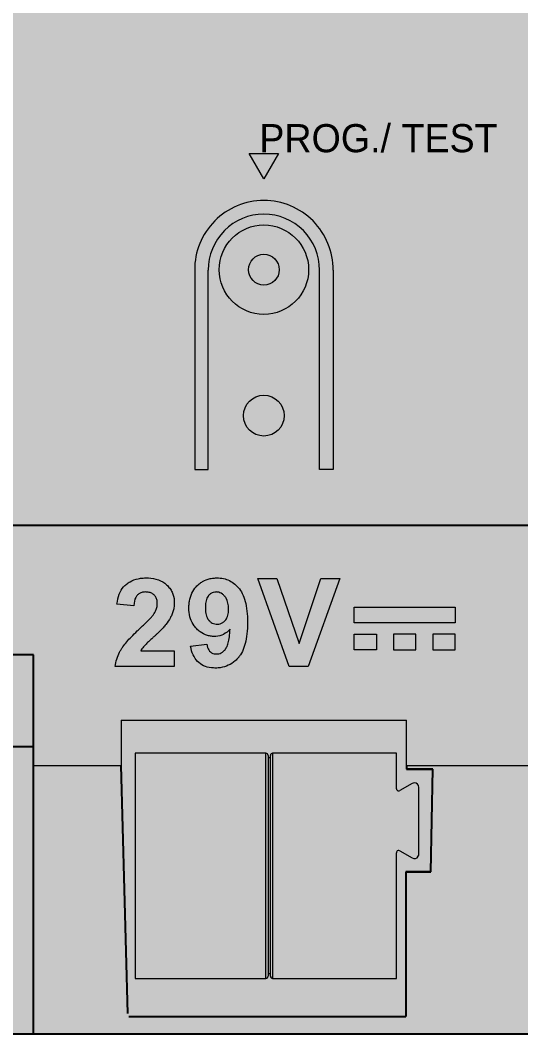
# Model space of a CAD drawing. Header units: millimetres. Extents: x 27500 to 33280, y -10980 to 420.
# Drawn here: x 28014.18 to 28036.41, y 145 to 190 of the extents above; entities that cross this region are included whole.
import ezdxf
from ezdxf.enums import TextEntityAlignment as Align

# ---------------------------------------------------------------- set-up
doc = ezdxf.new("R2010")
doc.units = ezdxf.units.MM
for name, color, linetype, true_color in [('SX_ZEN_BODY', 7, 'Continuous', 0xefefeb), ('SX_ZEN_KNX_BLACK', 7, 'Continuous', 0x2b2e31), ('SX_ZEN_TERMINALS', 7, 'Continuous', 0xc5c7cd)]:
    doc.layers.add(name, color=color, linetype=linetype, true_color=true_color)
doc.styles.get("Standard").update_dxf_attribs({"font": 'arial.ttf'})
doc.styles.add('SX_ZIOMB16V3_Arial_Rounded', font='txt')

# ---------------------------------------------------------------- blocks, each defined once
blk = doc.blocks.new('SX_DYN_ZENNIO_G005')
at = {"true_color": 0x2f3236}
blk.add_hatch(color=250, dxfattribs=at).paths.add_polyline_path([(70.652, -5.915), (70, -7.044), (69.348, -5.915)])
at = {"true_color": 0x1c1d1f}
h = blk.add_hatch(color=250, dxfattribs=at)
h.dxf.hatch_style = 1
h.paths.add_polyline_path([(70.088, -32.542), (64.288, -32.542), (64.288, -42.542), (70.088, -42.542)])
at = {"true_color": 0xc92a2d}
h = blk.add_hatch(color=242, dxfattribs=at)
h.dxf.hatch_style = 1
edge = h.paths.add_edge_path()
edge.add_line((70.388, -42.542), (75.888, -42.542))
edge.add_line((75.888, -42.542), (75.888, -36.947))
edge.add_spline(control_points=[(75.888, -36.965), (75.888, -36.947), (75.893, -36.93), (75.902, -36.915)], knot_values=[1, 1, 1, 1, 2, 2, 2, 2], degree=3, periodic=0)
edge.add_spline(control_points=[(75.902, -36.915), (75.929, -36.867), (75.99, -36.851), (76.038, -36.878)], knot_values=[0, 0, 0, 0, 1, 1, 1, 1], degree=3, periodic=0)
edge.add_line((76.038, -36.878), (76.588, -37.196))
edge.add_spline(control_points=[(76.588, -37.196), (76.684, -37.251), (76.806, -37.219), (76.861, -37.123)], knot_values=[0, 0, 0, 0, 1, 1, 1, 1], degree=3, periodic=0)
edge.add_spline(control_points=[(76.861, -37.123), (76.879, -37.093), (76.888, -37.058), (76.888, -37.023)], knot_values=[1, 1, 1, 1, 2, 2, 2, 2], degree=3, periodic=0)
edge.add_line((76.888, -37.023), (76.888, -34.061))
edge.add_spline(control_points=[(76.888, -34.061), (76.888, -33.951), (76.799, -33.861), (76.688, -33.861)], knot_values=[0, 0, 0, 0, 1, 1, 1, 1], degree=3, periodic=0)
edge.add_spline(control_points=[(76.688, -33.861), (76.653, -33.861), (76.618, -33.87), (76.588, -33.888)], knot_values=[1, 1, 1, 1, 2, 2, 2, 2], degree=3, periodic=0)
edge.add_line((76.588, -33.888), (76.023, -34.214))
edge.add_spline(control_points=[(76.038, -34.206), (76.023, -34.214), (76.006, -34.219), (75.988, -34.219)], knot_values=[1, 1, 1, 1, 2, 2, 2, 2], degree=3, periodic=0)
edge.add_spline(control_points=[(75.988, -34.219), (75.933, -34.219), (75.888, -34.174), (75.888, -34.119)], knot_values=[0, 0, 0, 0, 1, 1, 1, 1], degree=3, periodic=0)
edge.add_line((75.888, -34.119), (75.888, -32.542))
edge.add_line((75.888, -32.542), (70.388, -32.542))
edge.add_line((70.388, -32.542), (70.388, -42.542))
at = {"layer": 'SX_ZEN_BODY', "true_color": 0xefefeb}
blk.add_hatch(color=7, dxfattribs=at).paths.add_polyline_path([(0, -22.43), (0, 22.57), (0, 45), (8.425, 45), (59.77, 45), (82.475, 45), (133.82, 45), (140, 45), (140, 22.57), (140, -22.43), (140, -45), (133.82, -45), (82.475, -45), (59.77, -45), (8.425, -45), (0, -45)])
at = {"layer": 'SX_ZEN_KNX_BLACK', "true_color": 0x1c1d1f}
h = blk.add_hatch(color=250, dxfattribs=at)
h.paths.add_polyline_path([(71.945, -11.475), (71.83, -11.845), (71.645, -12.185), (71.405, -12.48), (71.11, -12.72), (70.775, -12.905), (70.4, -13.02), (70, -13.06), (69.6, -13.02), (69.225, -12.905), (68.89, -12.72), (68.595, -12.48), (68.355, -12.185), (68.17, -11.845), (68.055, -11.475), (68.015, -11.075), (68.055, -10.675), (68.17, -10.3), (68.355, -9.965), (68.595, -9.67), (68.89, -9.425), (69.225, -9.245), (69.6, -9.13), (70, -9.09), (70.4, -9.13), (70.775, -9.245), (71.11, -9.425), (71.405, -9.67), (71.645, -9.965), (71.83, -10.3), (71.945, -10.675), (71.985, -11.075)])
h.paths.add_polyline_path([(70.63, -10.81), (70.485, -10.59), (70.265, -10.445), (70, -10.39), (69.735, -10.445), (69.52, -10.59), (69.37, -10.81), (69.315, -11.075), (69.37, -11.34), (69.52, -11.56), (69.735, -11.705), (70, -11.76), (70.265, -11.705), (70.485, -11.56), (70.63, -11.34), (70.685, -11.075)], flags=0)
for points in [[(70.63, -11.34), (70.485, -11.56), (70.265, -11.705), (70, -11.76), (69.735, -11.705), (69.52, -11.56), (69.37, -11.34), (69.315, -11.075), (69.37, -10.81), (69.52, -10.59), (69.735, -10.445), (70, -10.39), (70.265, -10.445), (70.485, -10.59), (70.63, -10.81), (70.685, -11.075)], [(70.83, -17.91), (70.64, -18.195), (70.35, -18.39), (69.995, -18.46), (69.645, -18.39), (69.355, -18.195), (69.165, -17.91), (69.09, -17.555), (69.165, -17.205), (69.355, -16.915), (69.645, -16.72), (69.995, -16.65), (70.35, -16.72), (70.64, -16.915), (70.83, -17.205), (70.905, -17.555)]]:
    blk.add_hatch(color=250, dxfattribs=at).paths.add_polyline_path(points)
at = {"layer": 'SX_ZEN_TERMINALS', "true_color": 0xc5c7cd}
h = blk.add_hatch(color=9, dxfattribs=at)
h.paths.add_polyline_path([(140, -22.43), (140, -45), (133.82, -45), (133.82, -32.295), (133.82, -28.22), (82.475, -28.22), (82.475, -32.295), (82.475, -33.095), (76.34, -33.095), (76.34, -31.08), (63.66, -31.08), (63.66, -33.095), (59.77, -33.095), (59.77, -32.245), (59.77, -28.17), (8.425, -28.17), (8.425, -32.245), (8.425, -45), (0, -45), (0, -22.43)])
h.paths.add_polyline_path([(76.755, -27.96), (76.755, -27.255), (75.76, -27.255), (75.76, -27.96)], flags=0)
h.paths.add_polyline_path([(75.005, -27.255), (74.005, -27.255), (74.005, -27.96), (75.005, -27.96)], flags=0)
h.paths.add_polyline_path([(74.005, -26.76), (78.505, -26.76), (78.505, -26.065), (74.005, -26.065)], flags=0)
h.paths.add_polyline_path([(64.54, -27.975), (64.555, -27.955), (64.57, -27.93), (64.585, -27.91), (64.605, -27.885), (64.62, -27.865), (64.635, -27.845), (64.655, -27.825), (64.66, -27.815), (64.67, -27.805), (64.675, -27.795), (64.68, -27.79), (64.685, -27.785), (64.695, -27.775), (64.7, -27.77), (64.705, -27.76), (64.72, -27.745), (64.74, -27.73), (64.755, -27.715), (64.77, -27.695), (64.785, -27.68), (64.805, -27.665), (64.82, -27.65), (64.835, -27.635), (64.855, -27.615), (64.87, -27.6), (64.89, -27.585), (64.905, -27.565), (64.94, -27.53), (64.98, -27.495), (65.02, -27.46), (65.06, -27.42), (65.075, -27.405), (65.085, -27.395), (65.1, -27.385), (65.11, -27.375), (65.125, -27.365), (65.14, -27.35), (65.155, -27.335), (65.165, -27.325), (65.19, -27.305), (65.215, -27.28), (65.235, -27.26), (65.255, -27.24), (65.295, -27.205), (65.335, -27.165), (65.37, -27.135), (65.405, -27.1), (65.435, -27.065), (65.47, -27.035), (65.5, -27), (65.53, -26.97), (65.545, -26.95), (65.565, -26.935), (65.58, -26.915), (65.59, -26.9), (65.605, -26.885), (65.62, -26.865), (65.635, -26.845), (65.65, -26.83), (65.7, -26.755), (65.755, -26.68), (65.8, -26.6), (65.85, -26.52), (65.87, -26.48), (65.89, -26.44), (65.91, -26.395), (65.925, -26.355), (65.94, -26.315), (65.955, -26.27), (65.97, -26.225), (65.985, -26.18), (65.995, -26.13), (66, -26.085), (66.01, -26.035), (66.015, -25.985), (66.015, -25.96), (66.02, -25.935), (66.02, -25.91), (66.02, -25.885), (66.02, -25.855), (66.02, -25.83), (66.02, -25.805), (66.02, -25.78), (66.01, -25.675), (65.99, -25.575), (65.96, -25.48), (65.925, -25.39), (65.9, -25.345), (65.875, -25.305), (65.85, -25.26), (65.815, -25.22), (65.785, -25.18), (65.75, -25.14), (65.715, -25.1), (65.675, -25.065), (65.595, -25), (65.505, -24.94), (65.41, -24.89), (65.315, -24.845), (65.21, -24.815), (65.1, -24.79), (64.985, -24.77), (64.87, -24.76), (64.84, -24.76), (64.81, -24.76), (64.78, -24.76), (64.75, -24.76), (64.72, -24.76), (64.69, -24.765), (64.665, -24.765), (64.635, -24.77), (64.58, -24.775), (64.525, -24.78), (64.47, -24.785), (64.42, -24.795), (64.32, -24.82), (64.23, -24.85), (64.14, -24.89), (64.055, -24.93), (64.01, -24.955), (63.975, -24.98), (63.935, -25.005), (63.9, -25.035), (63.86, -25.06), (63.825, -25.09), (63.795, -25.125), (63.765, -25.155), (63.705, -25.23), (63.655, -25.31), (63.61, -25.395), (63.575, -25.485), (63.54, -25.585), (63.51, -25.69), (63.49, -25.8), (63.475, -25.92), (64.225, -25.995), (64.23, -25.89), (64.25, -25.79), (64.275, -25.705), (64.31, -25.635), (64.325, -25.6), (64.345, -25.57), (64.37, -25.54), (64.39, -25.515), (64.42, -25.495), (64.445, -25.475), (64.475, -25.455), (64.505, -25.44), (64.54, -25.425), (64.575, -25.41), (64.61, -25.4), (64.645, -25.395), (64.665, -25.39), (64.685, -25.39), (64.705, -25.385), (64.725, -25.385), (64.75, -25.385), (64.775, -25.385), (64.795, -25.385), (64.82, -25.39), (64.86, -25.395), (64.905, -25.4), (64.945, -25.415), (64.98, -25.43), (65.02, -25.445), (65.055, -25.46), (65.085, -25.485), (65.11, -25.505), (65.125, -25.515), (65.14, -25.53), (65.15, -25.54), (65.16, -25.555), (65.17, -25.57), (65.18, -25.585), (65.195, -25.6), (65.205, -25.615), (65.22, -25.65), (65.235, -25.685), (65.245, -25.725), (65.255, -25.765), (65.26, -25.79), (65.26, -25.81), (65.265, -25.83), (65.265, -25.85), (65.265, -25.875), (65.265, -25.9), (65.265, -25.92), (65.265, -25.945), (65.265, -25.99), (65.255, -26.035), (65.245, -26.075), (65.235, -26.12), (65.22, -26.16), (65.205, -26.2), (65.19, -26.235), (65.17, -26.27), (65.16, -26.285), (65.15, -26.305), (65.145, -26.32), (65.135, -26.335), (65.125, -26.35), (65.115, -26.36), (65.11, -26.375), (65.1, -26.39), (65.075, -26.415), (65.055, -26.445), (65.03, -26.47), (65, -26.5), (64.975, -26.53), (64.95, -26.56), (64.925, -26.585), (64.895, -26.615), (64.87, -26.64), (64.845, -26.665), (64.815, -26.695), (64.79, -26.72), (64.765, -26.745), (64.735, -26.775), (64.705, -26.8), (64.68, -26.83), (64.645, -26.86), (64.615, -26.89), (64.58, -26.925), (64.54, -26.96), (64.53, -26.97), (64.52, -26.975), (64.51, -26.99), (64.5, -27), (64.49, -27.005), (64.48, -27.015), (64.47, -27.025), (64.46, -27.035), (64.44, -27.055), (64.415, -27.075), (64.395, -27.095), (64.38, -27.11), (64.305, -27.185), (64.24, -27.25), (64.175, -27.315), (64.115, -27.37), (64.06, -27.43), (64.01, -27.49), (63.955, -27.545), (63.91, -27.6), (63.86, -27.655), (63.82, -27.71), (63.775, -27.765), (63.73, -27.82), (63.715, -27.85), (63.695, -27.875), (63.675, -27.905), (63.66, -27.935), (63.65, -27.95), (63.64, -27.965), (63.63, -27.98), (63.625, -27.995), (63.615, -28.01), (63.605, -28.025), (63.595, -28.04), (63.59, -28.055), (63.555, -28.13), (63.52, -28.205), (63.49, -28.28), (63.465, -28.365), (63.44, -28.445), (63.42, -28.53), (63.405, -28.61), (63.395, -28.69), (66.02, -28.69), (66.02, -27.995), (64.53, -27.995)], flags=0)
h.paths.add_polyline_path([(68.485, -27.215), (68.465, -27.375), (68.445, -27.52), (68.415, -27.645), (68.4, -27.7), (68.38, -27.75), (68.365, -27.8), (68.345, -27.84), (68.335, -27.86), (68.32, -27.88), (68.31, -27.9), (68.3, -27.915), (68.3, -27.92), (68.295, -27.92), (68.295, -27.925), (68.29, -27.93), (68.29, -27.935), (68.285, -27.935), (68.28, -27.945), (68.275, -27.95), (68.265, -27.955), (68.26, -27.965), (68.25, -27.98), (68.24, -27.99), (68.225, -28.005), (68.215, -28.015), (68.165, -28.055), (68.11, -28.09), (68.055, -28.11), (67.995, -28.125), (67.98, -28.13), (67.96, -28.135), (67.945, -28.135), (67.93, -28.14), (67.925, -28.14), (67.915, -28.14), (67.91, -28.14), (67.9, -28.14), (67.89, -28.14), (67.88, -28.14), (67.87, -28.14), (67.865, -28.14), (67.83, -28.135), (67.795, -28.13), (67.765, -28.12), (67.735, -28.115), (67.705, -28.1), (67.675, -28.085), (67.65, -28.065), (67.625, -28.05), (67.605, -28.03), (67.585, -28.01), (67.57, -27.985), (67.555, -27.96), (67.525, -27.91), (67.5, -27.845), (67.485, -27.78), (67.47, -27.705), (66.745, -27.785), (66.79, -27.99), (66.86, -28.175), (66.945, -28.33), (67.05, -28.465), (67.18, -28.575), (67.325, -28.66), (67.49, -28.72), (67.67, -28.75), (67.72, -28.755), (67.765, -28.76), (67.815, -28.76), (67.865, -28.76), (67.915, -28.76), (67.965, -28.76), (68.015, -28.755), (68.065, -28.75), (68.16, -28.73), (68.25, -28.705), (68.335, -28.68), (68.42, -28.64), (68.505, -28.6), (68.58, -28.555), (68.655, -28.5), (68.73, -28.44), (68.765, -28.41), (68.8, -28.375), (68.835, -28.34), (68.865, -28.305), (68.87, -28.3), (68.87, -28.295), (68.875, -28.29), (68.88, -28.285), (68.88, -28.28), (68.885, -28.275), (68.89, -28.275), (68.895, -28.27), (68.9, -28.26), (68.905, -28.25), (68.91, -28.245), (68.915, -28.235), (68.925, -28.22), (68.94, -28.205), (68.95, -28.185), (68.96, -28.17), (69.045, -28.025), (69.115, -27.855), (69.17, -27.67), (69.215, -27.465), (69.235, -27.355), (69.25, -27.24), (69.26, -27.125), (69.27, -27), (69.27, -26.935), (69.27, -26.87), (69.275, -26.8), (69.275, -26.735), (69.275, -26.67), (69.27, -26.6), (69.27, -26.535), (69.27, -26.475), (69.25, -26.23), (69.215, -26.01), (69.17, -25.805), (69.11, -25.62), (69.08, -25.54), (69.04, -25.46), (69, -25.385), (68.955, -25.315), (68.91, -25.25), (68.865, -25.19), (68.81, -25.135), (68.76, -25.085), (68.65, -24.99), (68.53, -24.915), (68.405, -24.855), (68.275, -24.805), (68.205, -24.79), (68.135, -24.775), (68.06, -24.765), (67.985, -24.76), (67.975, -24.76), (67.965, -24.76), (67.955, -24.76), (67.95, -24.76), (67.94, -24.76), (67.93, -24.76), (67.92, -24.76), (67.905, -24.76), (67.88, -24.76), (67.855, -24.765), (67.83, -24.765), (67.805, -24.765), (67.76, -24.77), (67.71, -24.775), (67.665, -24.785), (67.615, -24.795), (67.53, -24.815), (67.44, -24.845), (67.36, -24.88), (67.28, -24.925), (67.24, -24.945), (67.205, -24.97), (67.165, -25), (67.13, -25.025), (67.095, -25.055), (67.06, -25.085), (67.03, -25.115), (66.995, -25.15), (66.885, -25.29), (66.8, -25.445), (66.735, -25.61), (66.69, -25.79), (66.685, -25.84), (66.68, -25.89), (66.675, -25.94), (66.67, -25.99), (66.67, -26.04), (66.67, -26.09), (66.67, -26.145), (66.67, -26.195), (66.68, -26.295), (66.695, -26.39), (66.715, -26.485), (66.74, -26.57), (66.775, -26.655), (66.81, -26.735), (66.855, -26.81), (66.905, -26.885), (66.915, -26.905), (66.93, -26.92), (66.945, -26.94), (66.96, -26.955), (66.97, -26.965), (66.975, -26.975), (66.98, -26.985), (66.99, -26.99), (66.995, -26.995), (66.995, -27), (67, -27.005), (67.005, -27.01), (67.01, -27.01), (67.015, -27.015), (67.015, -27.02), (67.02, -27.025), (67.055, -27.06), (67.095, -27.095), (67.13, -27.125), (67.17, -27.155), (67.245, -27.205), (67.325, -27.25), (67.405, -27.285), (67.49, -27.315), (67.535, -27.33), (67.58, -27.335), (67.625, -27.345), (67.67, -27.35), (67.695, -27.355), (67.715, -27.355), (67.74, -27.355), (67.76, -27.36), (67.785, -27.36), (67.81, -27.36), (67.835, -27.36), (67.86, -27.36), (68.045, -27.33), (68.21, -27.265), (68.36, -27.165), (68.5, -27.035)], flags=0)
h.paths.add_polyline_path([(73.37, -24.785), (72.535, -24.785), (71.57, -27.68), (70.58, -24.785), (69.725, -24.785), (71.125, -28.69), (71.97, -28.69)], flags=0)
h.paths.add_polyline_path([(78.505, -27.96), (78.505, -27.255), (77.505, -27.255), (77.505, -27.96)], flags=0)
for points in [[(63.49, -25.8), (63.51, -25.69), (63.54, -25.585), (63.575, -25.485), (63.61, -25.395), (63.655, -25.31), (63.705, -25.23), (63.765, -25.155), (63.795, -25.125), (63.825, -25.09), (63.86, -25.06), (63.9, -25.035), (63.935, -25.005), (63.975, -24.98), (64.01, -24.955), (64.055, -24.93), (64.14, -24.89), (64.23, -24.85), (64.32, -24.82), (64.42, -24.795), (64.47, -24.785), (64.525, -24.78), (64.58, -24.775), (64.635, -24.77), (64.665, -24.765), (64.69, -24.765), (64.72, -24.76), (64.75, -24.76), (64.78, -24.76), (64.81, -24.76), (64.84, -24.76), (64.87, -24.76), (64.985, -24.77), (65.1, -24.79), (65.21, -24.815), (65.315, -24.845), (65.41, -24.89), (65.505, -24.94), (65.595, -25), (65.675, -25.065), (65.715, -25.1), (65.75, -25.14), (65.785, -25.18), (65.815, -25.22), (65.85, -25.26), (65.875, -25.305), (65.9, -25.345), (65.925, -25.39), (65.96, -25.48), (65.99, -25.575), (66.01, -25.675), (66.02, -25.78), (66.02, -25.805), (66.02, -25.83), (66.02, -25.855), (66.02, -25.885), (66.02, -25.91), (66.02, -25.935), (66.015, -25.96), (66.015, -25.985), (66.01, -26.035), (66, -26.085), (65.995, -26.13), (65.985, -26.18), (65.97, -26.225), (65.955, -26.27), (65.94, -26.315), (65.925, -26.355), (65.91, -26.395), (65.89, -26.44), (65.87, -26.48), (65.85, -26.52), (65.8, -26.6), (65.755, -26.68), (65.7, -26.755), (65.65, -26.83), (65.635, -26.845), (65.62, -26.865), (65.605, -26.885), (65.59, -26.9), (65.58, -26.915), (65.565, -26.935), (65.545, -26.95), (65.53, -26.97), (65.5, -27), (65.47, -27.035), (65.435, -27.065), (65.405, -27.1), (65.37, -27.135), (65.335, -27.165), (65.295, -27.205), (65.255, -27.24), (65.235, -27.26), (65.215, -27.28), (65.19, -27.305), (65.165, -27.325), (65.155, -27.335), (65.14, -27.35), (65.125, -27.365), (65.11, -27.375), (65.1, -27.385), (65.085, -27.395), (65.075, -27.405), (65.06, -27.42), (65.02, -27.46), (64.98, -27.495), (64.94, -27.53), (64.905, -27.565), (64.89, -27.585), (64.87, -27.6), (64.855, -27.615), (64.835, -27.635), (64.82, -27.65), (64.805, -27.665), (64.785, -27.68), (64.77, -27.695), (64.755, -27.715), (64.74, -27.73), (64.72, -27.745), (64.705, -27.76), (64.7, -27.77), (64.695, -27.775), (64.685, -27.785), (64.68, -27.79), (64.675, -27.795), (64.67, -27.805), (64.66, -27.815), (64.655, -27.825), (64.635, -27.845), (64.62, -27.865), (64.605, -27.885), (64.585, -27.91), (64.57, -27.93), (64.555, -27.955), (64.54, -27.975), (64.53, -27.995), (66.02, -27.995), (66.02, -28.69), (63.395, -28.69), (63.405, -28.61), (63.42, -28.53), (63.44, -28.445), (63.465, -28.365), (63.49, -28.28), (63.52, -28.205), (63.555, -28.13), (63.59, -28.055), (63.595, -28.04), (63.605, -28.025), (63.615, -28.01), (63.625, -27.995), (63.63, -27.98), (63.64, -27.965), (63.65, -27.95), (63.66, -27.935), (63.675, -27.905), (63.695, -27.875), (63.715, -27.85), (63.73, -27.82), (63.775, -27.765), (63.82, -27.71), (63.86, -27.655), (63.91, -27.6), (63.955, -27.545), (64.01, -27.49), (64.06, -27.43), (64.115, -27.37), (64.175, -27.315), (64.24, -27.25), (64.305, -27.185), (64.38, -27.11), (64.395, -27.095), (64.415, -27.075), (64.44, -27.055), (64.46, -27.035), (64.47, -27.025), (64.48, -27.015), (64.49, -27.005), (64.5, -27), (64.51, -26.99), (64.52, -26.975), (64.53, -26.97), (64.54, -26.96), (64.58, -26.925), (64.615, -26.89), (64.645, -26.86), (64.68, -26.83), (64.705, -26.8), (64.735, -26.775), (64.765, -26.745), (64.79, -26.72), (64.815, -26.695), (64.845, -26.665), (64.87, -26.64), (64.895, -26.615), (64.925, -26.585), (64.95, -26.56), (64.975, -26.53), (65, -26.5), (65.03, -26.47), (65.055, -26.445), (65.075, -26.415), (65.1, -26.39), (65.11, -26.375), (65.115, -26.36), (65.125, -26.35), (65.135, -26.335), (65.145, -26.32), (65.15, -26.305), (65.16, -26.285), (65.17, -26.27), (65.19, -26.235), (65.205, -26.2), (65.22, -26.16), (65.235, -26.12), (65.245, -26.075), (65.255, -26.035), (65.265, -25.99), (65.265, -25.945), (65.265, -25.92), (65.265, -25.9), (65.265, -25.875), (65.265, -25.85), (65.265, -25.83), (65.26, -25.81), (65.26, -25.79), (65.255, -25.765), (65.245, -25.725), (65.235, -25.685), (65.22, -25.65), (65.205, -25.615), (65.195, -25.6), (65.18, -25.585), (65.17, -25.57), (65.16, -25.555), (65.15, -25.54), (65.14, -25.53), (65.125, -25.515), (65.11, -25.505), (65.085, -25.485), (65.055, -25.46), (65.02, -25.445), (64.98, -25.43), (64.945, -25.415), (64.905, -25.4), (64.86, -25.395), (64.82, -25.39), (64.795, -25.385), (64.775, -25.385), (64.75, -25.385), (64.725, -25.385), (64.705, -25.385), (64.685, -25.39), (64.665, -25.39), (64.645, -25.395), (64.61, -25.4), (64.575, -25.41), (64.54, -25.425), (64.505, -25.44), (64.475, -25.455), (64.445, -25.475), (64.42, -25.495), (64.39, -25.515), (64.37, -25.54), (64.345, -25.57), (64.325, -25.6), (64.31, -25.635), (64.275, -25.705), (64.25, -25.79), (64.23, -25.89), (64.225, -25.995), (63.475, -25.92)], [(71.97, -28.69), (71.125, -28.69), (69.725, -24.785), (70.58, -24.785), (71.57, -27.68), (72.535, -24.785), (73.37, -24.785)], [(74.005, -26.065), (78.505, -26.065), (78.505, -26.76), (74.005, -26.76)], [(8.425, -28.17), (59.77, -28.17), (59.77, -32.245), (8.425, -32.245)], [(59.77, -45), (59.77, -33.095), (63.66, -33.095), (63.66, -31.08), (76.34, -31.08), (76.34, -33.095), (82.475, -33.095), (82.475, -45)]]:
    blk.add_hatch(color=9, dxfattribs=at).paths.add_polyline_path(points)
h = blk.add_hatch(color=9, dxfattribs=at)
h.paths.add_polyline_path([(67.485, -27.78), (67.5, -27.845), (67.525, -27.91), (67.555, -27.96), (67.57, -27.985), (67.585, -28.01), (67.605, -28.03), (67.625, -28.05), (67.65, -28.065), (67.675, -28.085), (67.705, -28.1), (67.735, -28.115), (67.765, -28.12), (67.795, -28.13), (67.83, -28.135), (67.865, -28.14), (67.87, -28.14), (67.88, -28.14), (67.89, -28.14), (67.9, -28.14), (67.91, -28.14), (67.915, -28.14), (67.925, -28.14), (67.93, -28.14), (67.945, -28.135), (67.96, -28.135), (67.98, -28.13), (67.995, -28.125), (68.055, -28.11), (68.11, -28.09), (68.165, -28.055), (68.215, -28.015), (68.225, -28.005), (68.24, -27.99), (68.25, -27.98), (68.26, -27.965), (68.265, -27.955), (68.275, -27.95), (68.28, -27.945), (68.285, -27.935), (68.29, -27.935), (68.29, -27.93), (68.295, -27.925), (68.295, -27.92), (68.3, -27.92), (68.3, -27.915), (68.31, -27.9), (68.32, -27.88), (68.335, -27.86), (68.345, -27.84), (68.365, -27.8), (68.38, -27.75), (68.4, -27.7), (68.415, -27.645), (68.445, -27.52), (68.465, -27.375), (68.485, -27.215), (68.5, -27.035), (68.36, -27.165), (68.21, -27.265), (68.045, -27.33), (67.86, -27.36), (67.835, -27.36), (67.81, -27.36), (67.785, -27.36), (67.76, -27.36), (67.74, -27.355), (67.715, -27.355), (67.695, -27.355), (67.67, -27.35), (67.625, -27.345), (67.58, -27.335), (67.535, -27.33), (67.49, -27.315), (67.405, -27.285), (67.325, -27.25), (67.245, -27.205), (67.17, -27.155), (67.13, -27.125), (67.095, -27.095), (67.055, -27.06), (67.02, -27.025), (67.015, -27.02), (67.015, -27.015), (67.01, -27.01), (67.005, -27.01), (67, -27.005), (66.995, -27), (66.995, -26.995), (66.99, -26.99), (66.98, -26.985), (66.975, -26.975), (66.97, -26.965), (66.96, -26.955), (66.945, -26.94), (66.93, -26.92), (66.915, -26.905), (66.905, -26.885), (66.855, -26.81), (66.81, -26.735), (66.775, -26.655), (66.74, -26.57), (66.715, -26.485), (66.695, -26.39), (66.68, -26.295), (66.67, -26.195), (66.67, -26.145), (66.67, -26.09), (66.67, -26.04), (66.67, -25.99), (66.675, -25.94), (66.68, -25.89), (66.685, -25.84), (66.69, -25.79), (66.735, -25.61), (66.8, -25.445), (66.885, -25.29), (66.995, -25.15), (67.03, -25.115), (67.06, -25.085), (67.095, -25.055), (67.13, -25.025), (67.165, -25), (67.205, -24.97), (67.24, -24.945), (67.28, -24.925), (67.36, -24.88), (67.44, -24.845), (67.53, -24.815), (67.615, -24.795), (67.665, -24.785), (67.71, -24.775), (67.76, -24.77), (67.805, -24.765), (67.83, -24.765), (67.855, -24.765), (67.88, -24.76), (67.905, -24.76), (67.92, -24.76), (67.93, -24.76), (67.94, -24.76), (67.95, -24.76), (67.955, -24.76), (67.965, -24.76), (67.975, -24.76), (67.985, -24.76), (68.06, -24.765), (68.135, -24.775), (68.205, -24.79), (68.275, -24.805), (68.405, -24.855), (68.53, -24.915), (68.65, -24.99), (68.76, -25.085), (68.81, -25.135), (68.865, -25.19), (68.91, -25.25), (68.955, -25.315), (69, -25.385), (69.04, -25.46), (69.08, -25.54), (69.11, -25.62), (69.17, -25.805), (69.215, -26.01), (69.25, -26.23), (69.27, -26.475), (69.27, -26.535), (69.27, -26.6), (69.275, -26.67), (69.275, -26.735), (69.275, -26.8), (69.27, -26.87), (69.27, -26.935), (69.27, -27), (69.26, -27.125), (69.25, -27.24), (69.235, -27.355), (69.215, -27.465), (69.17, -27.67), (69.115, -27.855), (69.045, -28.025), (68.96, -28.17), (68.95, -28.185), (68.94, -28.205), (68.925, -28.22), (68.915, -28.235), (68.91, -28.245), (68.905, -28.25), (68.9, -28.26), (68.895, -28.27), (68.89, -28.275), (68.885, -28.275), (68.88, -28.28), (68.88, -28.285), (68.875, -28.29), (68.87, -28.295), (68.87, -28.3), (68.865, -28.305), (68.835, -28.34), (68.8, -28.375), (68.765, -28.41), (68.73, -28.44), (68.655, -28.5), (68.58, -28.555), (68.505, -28.6), (68.42, -28.64), (68.335, -28.68), (68.25, -28.705), (68.16, -28.73), (68.065, -28.75), (68.015, -28.755), (67.965, -28.76), (67.915, -28.76), (67.865, -28.76), (67.815, -28.76), (67.765, -28.76), (67.72, -28.755), (67.67, -28.75), (67.49, -28.72), (67.325, -28.66), (67.18, -28.575), (67.05, -28.465), (66.945, -28.33), (66.86, -28.175), (66.79, -27.99), (66.745, -27.785), (67.47, -27.705)])
h.paths.add_polyline_path([(68.43, -26.005), (68.405, -25.875), (68.37, -25.76), (68.32, -25.66), (68.315, -25.645), (68.305, -25.635), (68.3, -25.625), (68.29, -25.61), (68.285, -25.605), (68.28, -25.6), (68.275, -25.595), (68.275, -25.59), (68.27, -25.59), (68.265, -25.585), (68.26, -25.58), (68.26, -25.575), (68.255, -25.575), (68.255, -25.57), (68.25, -25.565), (68.23, -25.54), (68.205, -25.52), (68.18, -25.495), (68.155, -25.48), (68.105, -25.445), (68.05, -25.42), (67.995, -25.4), (67.94, -25.39), (67.92, -25.385), (67.91, -25.385), (67.895, -25.385), (67.88, -25.385), (67.86, -25.385), (67.845, -25.385), (67.83, -25.385), (67.815, -25.39), (67.785, -25.395), (67.755, -25.405), (67.725, -25.415), (67.7, -25.425), (67.67, -25.435), (67.645, -25.455), (67.62, -25.47), (67.595, -25.49), (67.585, -25.5), (67.57, -25.51), (67.56, -25.525), (67.55, -25.535), (67.545, -25.535), (67.545, -25.54), (67.54, -25.545), (67.54, -25.55), (67.535, -25.55), (67.535, -25.555), (67.53, -25.555), (67.525, -25.56), (67.525, -25.565), (67.52, -25.57), (67.52, -25.575), (67.47, -25.665), (67.435, -25.77), (67.415, -25.9), (67.405, -26.045), (67.405, -26.065), (67.4, -26.085), (67.405, -26.105), (67.405, -26.125), (67.405, -26.145), (67.405, -26.165), (67.405, -26.18), (67.41, -26.2), (67.41, -26.235), (67.415, -26.27), (67.42, -26.305), (67.425, -26.34), (67.435, -26.4), (67.455, -26.46), (67.475, -26.515), (67.495, -26.56), (67.505, -26.575), (67.51, -26.585), (67.515, -26.595), (67.525, -26.605), (67.53, -26.61), (67.535, -26.615), (67.535, -26.62), (67.54, -26.625), (67.545, -26.63), (67.545, -26.635), (67.55, -26.635), (67.55, -26.64), (67.555, -26.645), (67.58, -26.67), (67.6, -26.695), (67.625, -26.715), (67.65, -26.735), (67.705, -26.765), (67.76, -26.79), (67.815, -26.805), (67.88, -26.81), (67.91, -26.815), (67.94, -26.815), (67.97, -26.81), (68.005, -26.81), (68.035, -26.8), (68.06, -26.795), (68.09, -26.785), (68.12, -26.77), (68.145, -26.76), (68.17, -26.745), (68.195, -26.725), (68.22, -26.71), (68.23, -26.7), (68.245, -26.69), (68.255, -26.675), (68.27, -26.665), (68.275, -26.66), (68.28, -26.655), (68.285, -26.645), (68.29, -26.64), (68.295, -26.635), (68.295, -26.63), (68.3, -26.625), (68.305, -26.62), (68.335, -26.575), (68.36, -26.53), (68.38, -26.475), (68.4, -26.42), (68.41, -26.39), (68.415, -26.355), (68.42, -26.325), (68.425, -26.295), (68.425, -26.275), (68.43, -26.255), (68.43, -26.24), (68.43, -26.22), (68.435, -26.205), (68.435, -26.185), (68.435, -26.165), (68.435, -26.145)], flags=0)
h = blk.add_hatch(color=9, dxfattribs=at)
h.paths.add_polyline_path([(8.425, -32.245), (59.77, -32.245), (59.77, -33.095), (59.77, -45), (8.425, -45)])
h.paths.add_polyline_path([(14.555, -34.985), (14.405, -34.5), (14.17, -34.065), (13.86, -33.685), (13.48, -33.375), (13.045, -33.14), (12.565, -32.99), (12.045, -32.935), (11.53, -32.99), (11.05, -33.14), (10.615, -33.375), (10.235, -33.685), (9.92, -34.065), (9.685, -34.5), (9.535, -34.985), (9.485, -35.5), (9.535, -36.015), (9.685, -36.495), (9.92, -36.93), (10.235, -37.31), (10.615, -37.625), (11.05, -37.86), (11.53, -38.01), (12.045, -38.06), (12.565, -38.01), (13.045, -37.86), (13.48, -37.625), (13.86, -37.31), (14.17, -36.93), (14.405, -36.495), (14.555, -36.015), (14.61, -35.5)], flags=0)
h.paths.add_polyline_path([(20.905, -34.985), (20.755, -34.5), (20.52, -34.065), (20.21, -33.69), (19.83, -33.375), (19.395, -33.14), (18.915, -32.99), (18.395, -32.94), (17.88, -32.99), (17.4, -33.14), (16.965, -33.375), (16.585, -33.69), (16.27, -34.065), (16.035, -34.5), (15.885, -34.985), (15.835, -35.5), (15.885, -36.015), (16.035, -36.495), (16.27, -36.93), (16.585, -37.31), (16.965, -37.625), (17.4, -37.86), (17.88, -38.01), (18.395, -38.06), (18.915, -38.01), (19.395, -37.86), (19.83, -37.625), (20.21, -37.31), (20.52, -36.93), (20.755, -36.495), (20.905, -36.015), (20.96, -35.5)], flags=0)
h.paths.add_polyline_path([(27.255, -34.985), (27.105, -34.5), (26.87, -34.065), (26.56, -33.69), (26.18, -33.375), (25.745, -33.14), (25.265, -32.99), (24.745, -32.94), (24.23, -32.99), (23.75, -33.14), (23.315, -33.375), (22.935, -33.69), (22.62, -34.065), (22.385, -34.5), (22.235, -34.985), (22.185, -35.5), (22.235, -36.015), (22.385, -36.495), (22.62, -36.93), (22.935, -37.31), (23.315, -37.625), (23.75, -37.86), (24.23, -38.01), (24.745, -38.06), (25.265, -38.01), (25.745, -37.86), (26.18, -37.625), (26.56, -37.31), (26.87, -36.93), (27.105, -36.495), (27.255, -36.015), (27.31, -35.5)], flags=0)
h.paths.add_polyline_path([(33.605, -34.985), (33.455, -34.505), (33.22, -34.07), (32.91, -33.69), (32.53, -33.375), (32.095, -33.14), (31.615, -32.99), (31.095, -32.94), (30.58, -32.99), (30.1, -33.14), (29.665, -33.375), (29.285, -33.69), (28.97, -34.07), (28.735, -34.505), (28.585, -34.985), (28.535, -35.5), (28.585, -36.015), (28.735, -36.5), (28.97, -36.935), (29.285, -37.31), (29.665, -37.625), (30.1, -37.86), (30.58, -38.01), (31.095, -38.06), (31.615, -38.01), (32.095, -37.86), (32.53, -37.625), (32.91, -37.31), (33.22, -36.935), (33.455, -36.5), (33.605, -36.015), (33.66, -35.5)], flags=0)
h.paths.add_polyline_path([(58.995, -34.98), (58.845, -34.5), (58.61, -34.065), (58.295, -33.685), (57.915, -33.37), (57.48, -33.135), (57, -32.985), (56.485, -32.935), (55.97, -32.985), (55.485, -33.135), (55.05, -33.37), (54.675, -33.685), (54.36, -34.065), (54.125, -34.5), (53.975, -34.98), (53.92, -35.495), (53.975, -36.015), (54.125, -36.495), (54.36, -36.93), (54.675, -37.31), (55.05, -37.62), (55.485, -37.855), (55.97, -38.005), (56.485, -38.06), (57, -38.005), (57.48, -37.855), (57.915, -37.62), (58.295, -37.31), (58.61, -36.93), (58.845, -36.495), (58.995, -36.015), (59.045, -35.495)], flags=0)
h.paths.add_polyline_path([(52.645, -34.98), (52.495, -34.5), (52.26, -34.065), (51.945, -33.685), (51.565, -33.375), (51.13, -33.135), (50.65, -32.985), (50.135, -32.935), (49.62, -32.985), (49.135, -33.135), (48.7, -33.375), (48.325, -33.685), (48.01, -34.065), (47.775, -34.5), (47.625, -34.98), (47.57, -35.495), (47.625, -36.015), (47.775, -36.495), (48.01, -36.93), (48.325, -37.31), (48.7, -37.62), (49.135, -37.86), (49.62, -38.005), (50.135, -38.06), (50.65, -38.005), (51.13, -37.86), (51.565, -37.62), (51.945, -37.31), (52.26, -36.93), (52.495, -36.495), (52.645, -36.015), (52.695, -35.495)], flags=0)
h.paths.add_polyline_path([(46.295, -34.98), (46.145, -34.5), (45.91, -34.065), (45.595, -33.685), (45.215, -33.375), (44.78, -33.135), (44.3, -32.99), (43.785, -32.935), (43.27, -32.99), (42.785, -33.135), (42.35, -33.375), (41.975, -33.685), (41.66, -34.065), (41.425, -34.5), (41.275, -34.98), (41.22, -35.5), (41.275, -36.015), (41.425, -36.495), (41.66, -36.93), (41.975, -37.31), (42.35, -37.625), (42.785, -37.86), (43.27, -38.01), (43.785, -38.06), (44.3, -38.01), (44.78, -37.86), (45.215, -37.625), (45.595, -37.31), (45.91, -36.93), (46.145, -36.495), (46.295, -36.015), (46.345, -35.5)], flags=0)
h.paths.add_polyline_path([(39.945, -34.985), (39.795, -34.5), (39.56, -34.065), (39.245, -33.685), (38.865, -33.375), (38.43, -33.14), (37.95, -32.99), (37.435, -32.935), (36.92, -32.99), (36.435, -33.14), (36, -33.375), (35.625, -33.685), (35.31, -34.065), (35.075, -34.5), (34.925, -34.985), (34.87, -35.5), (34.925, -36.015), (35.075, -36.495), (35.31, -36.93), (35.625, -37.31), (36, -37.625), (36.435, -37.86), (36.92, -38.01), (37.435, -38.06), (37.95, -38.01), (38.43, -37.86), (38.865, -37.625), (39.245, -37.31), (39.56, -36.93), (39.795, -36.495), (39.945, -36.015), (39.995, -35.5)], flags=0)
h.paths.add_polyline_path([(17.4, -41.51), (16.49, -43.09), (18.315, -43.09)], flags=0)
h.paths.add_polyline_path([(24.665, -41.51), (25.575, -43.09), (26.485, -41.51)], flags=0)
h.paths.add_polyline_path([(42.79, -41.51), (41.88, -43.09), (43.7, -43.09)], flags=0)
h.paths.add_polyline_path([(50.05, -41.51), (50.965, -43.09), (51.875, -41.51)], flags=0)
at = {"color": 250, "lineweight": 5, "true_color": 0x2f3236}
for p, q in [((70, -7.044), (69.348, -5.915)), ((69.348, -5.915), (70.652, -5.915)), ((70.652, -5.915), (70, -7.044))]:
    blk.add_line(p, q, dxfattribs=at)
at = {"color": 250, "true_color": 0x2f3236}
for p, q in [((140, -22.429), (0, -22.429)), ((59.769, -28.172), (8.427, -28.172)), ((59.769, -45), (59.769, -28.172)), ((8.427, -32.245), (59.769, -32.245)), ((64.008, -44.233), (76.3, -44.233)), ((0, -45), (140, -45))]:
    blk.add_line(p, q, dxfattribs=at)
at = {"color": 250, "lineweight": 18, "true_color": 0x2f3236}
for p, q in [((63.66, -31.081), (63.66, -33.095)), ((63.66, -31.081), (76.34, -31.081)), ((76.34, -33.095), (76.34, -31.081)), ((59.769, -33.095), (63.66, -33.095)), ((76.34, -33.095), (82.476, -33.095))]:
    blk.add_line(p, q, dxfattribs=at)
at = {"color": 250, "lineweight": 18, "true_color": 0x1c1d1f}
for p, q in [((64.288, -32.542), (64.288, -42.542)), ((70.088, -32.542), (64.288, -32.542)), ((70.088, -42.542), (70.088, -32.542)), ((70.188, -32.641), (70.188, -42.442)), ((64.288, -42.542), (70.088, -42.542))]:
    blk.add_line(p, q, dxfattribs=at)
at = {"color": 242, "lineweight": 18, "true_color": 0xc92a2d}
for p, q in [((70.288, -42.442), (70.288, -32.641)), ((75.888, -32.542), (70.388, -32.542)), ((70.388, -32.542), (70.388, -42.542)), ((75.888, -34.119), (75.888, -32.542)), ((76.588, -33.888), (76.038, -34.206)), ((76.888, -37.023), (76.888, -34.061)), ((76.038, -36.878), (76.588, -37.196)), ((75.888, -42.542), (75.888, -36.965)), ((70.388, -42.542), (75.888, -42.542))]:
    blk.add_line(p, q, dxfattribs=at)
at = {"color": 250, "lineweight": 25, "true_color": 0x2f3236}
for p, q in [((76.341, -33.095), (76.336, -33.259)), ((76.3, -37.812), (76.3, -44.233))]:
    blk.add_line(p, q, dxfattribs=at)
at = {"color": 250, "lineweight": 9, "true_color": 0x2f3236}
for points in [[(66.926, -11.096), (66.926, -19.941), (67.53, -19.941), (67.53, -11.096)], [(73.074, -11.096), (73.074, -19.941), (72.47, -19.941), (72.47, -11.096)]]:
    blk.add_lwpolyline(points, dxfattribs=at)
at = {"color": 250, "lineweight": 5, "true_color": 0x2f3236}
for points in [[(71.127, -28.692), (69.726, -24.783)], [(69.726, -24.783), (70.58, -24.783)], [(70.58, -24.783), (71.571, -27.679)], [(71.571, -27.679), (72.534, -24.783)], [(73.37, -24.783), (71.97, -28.692)], [(72.534, -24.783), (73.37, -24.783)], [(64.223, -25.996), (63.475, -25.922)], [(74.005, -26.762), (74.005, -26.063)], [(74.005, -26.063), (78.503, -26.063)], [(78.503, -26.063), (78.503, -26.762)], [(78.503, -26.762), (74.005, -26.762)], [(74.005, -27.958), (74.005, -27.256)], [(74.005, -27.256), (75.004, -27.256)], [(75.004, -27.256), (75.004, -27.958)], [(75.759, -27.256), (75.759, -27.958)], [(76.757, -27.256), (75.759, -27.256)], [(76.757, -27.958), (76.757, -27.256)], [(77.505, -27.256), (77.505, -27.958)], [(78.503, -27.256), (77.505, -27.256)], [(78.503, -27.958), (78.503, -27.256)], [(66.745, -27.785), (67.472, -27.704)], [(64.53, -27.997), (66.022, -27.997)], [(66.022, -27.997), (66.022, -28.692)], [(75.004, -27.958), (74.005, -27.958)], [(75.759, -27.958), (76.757, -27.958)], [(77.505, -27.958), (78.503, -27.958)], [(66.022, -28.692), (63.397, -28.692)], [(71.97, -28.692), (71.127, -28.692)]]:
    blk.add_lwpolyline(points, dxfattribs=at)
at = {"color": 250, "lineweight": 18, "true_color": 0x1c1d1f}
for points in [[(70.188, -32.742), (70.238, -32.742)], [(70.188, -42.333), (70.238, -42.333)]]:
    blk.add_lwpolyline(points, dxfattribs=at)
at = {"color": 242, "lineweight": 18, "true_color": 0xc92a2d}
for points in [[(70.238, -32.742), (70.288, -32.742)], [(70.238, -42.333), (70.288, -42.333)]]:
    blk.add_lwpolyline(points, dxfattribs=at)
at = {"color": 250, "lineweight": 9, "true_color": 0x2f3236}
for centre, radius in [((70, -11.074), 1.986), ((70.001, -11.075), 0.683), ((69.997, -17.556), 0.906)]:
    blk.add_circle(centre, radius, dxfattribs=at)
for centre, radius, start, end in [((70, -11.074), 3.074, 90.0467, 180.4088), ((70, -11.074), 3.074, 359.5912, 89.9533), ((70.001, -11.075), 2.47, 90.0713, 180.5088), ((69.999, -11.075), 2.47, 359.4912, 89.9287)]:
    blk.add_arc(centre, radius, start, end, dxfattribs=at)
at = {"color": 250, "lineweight": 5, "true_color": 0x2f3236}
for points, knots in [([(63.475, -25.922), (63.493, -25.756), (63.524, -25.612), (63.574, -25.485), (63.62, -25.358), (63.683, -25.248), (63.764, -25.157), (63.803, -25.111), (63.849, -25.069), (63.898, -25.033), (63.948, -24.994), (63.997, -24.963), (64.054, -24.931), (64.163, -24.871), (64.286, -24.825), (64.42, -24.797), (64.487, -24.783), (64.562, -24.772), (64.636, -24.769), (64.671, -24.765), (64.71, -24.762), (64.752, -24.762), (64.791, -24.762), (64.83, -24.762), (64.868, -24.762), (65.027, -24.769), (65.175, -24.797), (65.313, -24.846), (65.447, -24.896), (65.57, -24.97), (65.676, -25.065), (65.729, -25.114), (65.775, -25.164), (65.817, -25.22), (65.86, -25.273), (65.895, -25.333), (65.923, -25.39), (65.98, -25.509), (66.011, -25.64), (66.018, -25.778), (66.022, -25.813), (66.022, -25.848), (66.022, -25.883), (66.018, -25.919), (66.018, -25.95), (66.015, -25.986), (66.008, -26.053), (65.997, -26.116), (65.983, -26.18), (65.966, -26.24), (65.948, -26.3), (65.927, -26.356), (65.902, -26.409), (65.877, -26.466), (65.849, -26.522), (65.789, -26.628), (65.719, -26.734), (65.648, -26.829), (65.63, -26.854), (65.613, -26.878), (65.592, -26.899), (65.574, -26.924), (65.553, -26.945), (65.532, -26.97), (65.489, -27.012), (65.447, -27.055), (65.405, -27.101), (65.359, -27.143), (65.313, -27.189), (65.256, -27.242), (65.232, -27.266), (65.2, -27.295), (65.165, -27.326), (65.151, -27.34), (65.129, -27.358), (65.112, -27.376), (65.094, -27.39), (65.08, -27.404), (65.062, -27.418), (65.002, -27.478), (64.953, -27.52), (64.907, -27.566), (64.883, -27.587), (64.858, -27.612), (64.837, -27.633), (64.816, -27.654), (64.791, -27.676), (64.77, -27.697), (64.748, -27.721), (64.727, -27.743), (64.706, -27.76), (64.699, -27.771), (64.689, -27.781), (64.681, -27.788), (64.674, -27.799), (64.664, -27.81), (64.653, -27.824), (64.632, -27.848), (64.607, -27.88), (64.586, -27.908), (64.565, -27.94), (64.544, -27.968), (64.53, -27.997)], [0, 0, 0, 0, 1, 1, 1, 2, 2, 2, 3, 3, 3, 4, 4, 4, 5, 5, 5, 6, 6, 6, 7, 7, 7, 8, 8, 8, 9, 9, 9, 10, 10, 10, 11, 11, 11, 12, 12, 12, 13, 13, 13, 14, 14, 14, 15, 15, 15, 16, 16, 16, 17, 17, 17, 18, 18, 18, 19, 19, 19, 20, 20, 20, 21, 21, 21, 22, 22, 22, 23, 23, 23, 24, 24, 24, 25, 25, 25, 26, 26, 26, 27, 27, 27, 28, 28, 28, 29, 29, 29, 30, 30, 30, 31, 31, 31, 32, 32, 32, 33, 33, 33, 34, 34, 34, 34]), ([(68.499, -27.033), (68.326, -27.235), (68.114, -27.344), (67.86, -27.358), (67.828, -27.358), (67.793, -27.358), (67.761, -27.358), (67.729, -27.358), (67.701, -27.355), (67.669, -27.351), (67.606, -27.344), (67.55, -27.333), (67.49, -27.316), (67.377, -27.28), (67.267, -27.228), (67.169, -27.153), (67.116, -27.115), (67.07, -27.072), (67.02, -27.026), (67.017, -27.019), (67.01, -27.012), (67.003, -27.009), (66.999, -27.002), (66.996, -26.995), (66.989, -26.991), (66.978, -26.981), (66.971, -26.97), (66.96, -26.956), (66.939, -26.935), (66.922, -26.91), (66.904, -26.885), (66.837, -26.79), (66.78, -26.684), (66.742, -26.571), (66.703, -26.455), (66.682, -26.331), (66.671, -26.194), (66.668, -26.127), (66.668, -26.056), (66.671, -25.989), (66.675, -25.922), (66.682, -25.855), (66.692, -25.792), (66.735, -25.541), (66.833, -25.326), (66.996, -25.15), (67.038, -25.107), (67.084, -25.061), (67.13, -25.026), (67.179, -24.987), (67.229, -24.952), (67.278, -24.924), (67.384, -24.864), (67.497, -24.818), (67.617, -24.793), (67.68, -24.779), (67.74, -24.772), (67.807, -24.765), (67.839, -24.765), (67.874, -24.762), (67.906, -24.762), (67.923, -24.762), (67.934, -24.762), (67.948, -24.762), (67.959, -24.762), (67.973, -24.762), (67.987, -24.762), (68.086, -24.765), (68.181, -24.783), (68.273, -24.807), (68.453, -24.857), (68.615, -24.952), (68.76, -25.083), (68.83, -25.15), (68.901, -25.227), (68.957, -25.315), (69.017, -25.404), (69.07, -25.506), (69.112, -25.622), (69.197, -25.852), (69.25, -26.137), (69.268, -26.473), (69.271, -26.557), (69.275, -26.645), (69.275, -26.734), (69.275, -26.825), (69.271, -26.914), (69.268, -26.998), (69.257, -27.168), (69.243, -27.323), (69.215, -27.467), (69.165, -27.753), (69.081, -27.986), (68.961, -28.169), (68.947, -28.194), (68.932, -28.215), (68.915, -28.236), (68.908, -28.247), (68.901, -28.258), (68.894, -28.268), (68.887, -28.275), (68.883, -28.279), (68.88, -28.286), (68.876, -28.289), (68.869, -28.296), (68.865, -28.303), (68.823, -28.353), (68.777, -28.399), (68.728, -28.441), (68.636, -28.526), (68.534, -28.593), (68.421, -28.642), (68.312, -28.695), (68.192, -28.727), (68.065, -28.748), (68.001, -28.755), (67.934, -28.762), (67.867, -28.762), (67.8, -28.762), (67.733, -28.759), (67.669, -28.752), (67.415, -28.723), (67.207, -28.628), (67.052, -28.466), (66.897, -28.303), (66.791, -28.078), (66.745, -27.785)], [0, 0, 0, 0, 1, 1, 1, 2, 2, 2, 3, 3, 3, 4, 4, 4, 5, 5, 5, 6, 6, 6, 7, 7, 7, 8, 8, 8, 9, 9, 9, 10, 10, 10, 11, 11, 11, 12, 12, 12, 13, 13, 13, 14, 14, 14, 15, 15, 15, 16, 16, 16, 17, 17, 17, 18, 18, 18, 19, 19, 19, 20, 20, 20, 21, 21, 21, 22, 22, 22, 23, 23, 23, 24, 24, 24, 25, 25, 25, 26, 26, 26, 27, 27, 27, 28, 28, 28, 29, 29, 29, 30, 30, 30, 31, 31, 31, 32, 32, 32, 33, 33, 33, 34, 34, 34, 35, 35, 35, 36, 36, 36, 37, 37, 37, 38, 38, 38, 39, 39, 39, 40, 40, 40, 41, 41, 41, 42, 42, 42, 42]), ([(63.397, -28.692), (63.408, -28.586), (63.429, -28.473), (63.464, -28.363), (63.496, -28.254), (63.542, -28.148), (63.588, -28.057), (63.598, -28.035), (63.613, -28.014), (63.623, -27.993), (63.634, -27.972), (63.648, -27.954), (63.658, -27.933), (63.683, -27.894), (63.708, -27.859), (63.732, -27.82), (63.789, -27.746), (63.845, -27.672), (63.909, -27.598), (63.972, -27.524), (64.039, -27.453), (64.117, -27.372), (64.195, -27.295), (64.276, -27.21), (64.378, -27.111), (64.403, -27.086), (64.431, -27.062), (64.459, -27.037), (64.473, -27.023), (64.487, -27.009), (64.502, -26.998), (64.516, -26.984), (64.53, -26.97), (64.54, -26.959), (64.593, -26.91), (64.636, -26.868), (64.678, -26.829), (64.717, -26.79), (64.756, -26.755), (64.791, -26.72), (64.826, -26.684), (64.861, -26.649), (64.897, -26.614), (64.932, -26.578), (64.967, -26.54), (65.002, -26.501), (65.038, -26.462), (65.07, -26.423), (65.098, -26.388), (65.112, -26.37), (65.122, -26.353), (65.133, -26.335), (65.147, -26.314), (65.158, -26.293), (65.172, -26.271), (65.193, -26.226), (65.218, -26.173), (65.235, -26.12), (65.253, -26.063), (65.264, -26.007), (65.267, -25.943), (65.267, -25.915), (65.267, -25.883), (65.267, -25.852), (65.264, -25.823), (65.26, -25.795), (65.256, -25.767), (65.246, -25.711), (65.225, -25.661), (65.204, -25.615), (65.189, -25.594), (65.175, -25.573), (65.161, -25.555), (65.147, -25.538), (65.129, -25.52), (65.112, -25.506), (65.077, -25.474), (65.034, -25.446), (64.981, -25.428), (64.932, -25.407), (64.875, -25.393), (64.819, -25.39), (64.787, -25.386), (64.759, -25.386), (64.727, -25.386), (64.699, -25.386), (64.674, -25.39), (64.646, -25.393), (64.597, -25.4), (64.547, -25.418), (64.505, -25.439), (64.466, -25.46), (64.427, -25.485), (64.392, -25.517), (64.36, -25.548), (64.332, -25.587), (64.308, -25.633), (64.258, -25.721), (64.23, -25.845), (64.223, -25.996)], [0, 0, 0, 0, 1, 1, 1, 2, 2, 2, 3, 3, 3, 4, 4, 4, 5, 5, 5, 6, 6, 6, 7, 7, 7, 8, 8, 8, 9, 9, 9, 10, 10, 10, 11, 11, 11, 12, 12, 12, 13, 13, 13, 14, 14, 14, 15, 15, 15, 16, 16, 16, 17, 17, 17, 18, 18, 18, 19, 19, 19, 20, 20, 20, 21, 21, 21, 22, 22, 22, 23, 23, 23, 24, 24, 24, 25, 25, 25, 26, 26, 26, 27, 27, 27, 28, 28, 28, 29, 29, 29, 30, 30, 30, 31, 31, 31, 32, 32, 32, 33, 33, 33, 33]), ([(68.435, -26.144), (68.435, -26.169), (68.435, -26.197), (68.431, -26.222), (68.431, -26.243), (68.428, -26.268), (68.424, -26.293), (68.421, -26.335), (68.414, -26.377), (68.4, -26.42), (68.379, -26.497), (68.347, -26.564), (68.304, -26.621), (68.301, -26.628), (68.294, -26.635), (68.29, -26.642), (68.283, -26.649), (68.276, -26.656), (68.269, -26.667), (68.252, -26.681), (68.237, -26.695), (68.22, -26.709), (68.188, -26.734), (68.153, -26.758), (68.118, -26.772), (68.082, -26.79), (68.043, -26.801), (68.005, -26.808), (67.962, -26.815), (67.916, -26.815), (67.878, -26.811), (67.793, -26.808), (67.719, -26.779), (67.652, -26.734), (67.617, -26.709), (67.585, -26.681), (67.557, -26.645), (67.553, -26.642), (67.55, -26.638), (67.546, -26.635), (67.546, -26.631), (67.542, -26.628), (67.539, -26.624), (67.535, -26.621), (67.532, -26.614), (67.525, -26.607), (67.514, -26.593), (67.507, -26.578), (67.497, -26.561), (67.465, -26.501), (67.44, -26.427), (67.423, -26.339), (67.415, -26.296), (67.412, -26.25), (67.408, -26.201), (67.405, -26.176), (67.405, -26.152), (67.405, -26.127), (67.401, -26.099), (67.401, -26.074), (67.405, -26.046), (67.408, -25.838), (67.444, -25.679), (67.518, -25.577), (67.521, -25.569), (67.525, -25.562), (67.532, -25.555), (67.535, -25.552), (67.535, -25.552), (67.539, -25.548), (67.542, -25.541), (67.546, -25.538), (67.55, -25.534), (67.564, -25.52), (67.581, -25.502), (67.595, -25.492), (67.627, -25.464), (67.662, -25.439), (67.698, -25.425), (67.733, -25.407), (67.772, -25.397), (67.814, -25.39), (67.835, -25.386), (67.856, -25.386), (67.878, -25.386), (67.899, -25.386), (67.916, -25.386), (67.938, -25.39), (68.015, -25.4), (68.086, -25.428), (68.156, -25.478), (68.188, -25.502), (68.22, -25.531), (68.252, -25.566), (68.255, -25.569), (68.259, -25.577), (68.262, -25.58), (68.266, -25.584), (68.269, -25.587), (68.273, -25.591), (68.28, -25.598), (68.283, -25.605), (68.29, -25.612), (68.301, -25.626), (68.312, -25.644), (68.319, -25.658), (68.396, -25.785), (68.435, -25.947), (68.435, -26.144)], [0, 0, 0, 0, 1, 1, 1, 2, 2, 2, 3, 3, 3, 4, 4, 4, 5, 5, 5, 6, 6, 6, 7, 7, 7, 8, 8, 8, 9, 9, 9, 10, 10, 10, 11, 11, 11, 12, 12, 12, 13, 13, 13, 14, 14, 14, 15, 15, 15, 16, 16, 16, 17, 17, 17, 18, 18, 18, 19, 19, 19, 20, 20, 20, 21, 21, 21, 22, 22, 22, 23, 23, 23, 24, 24, 24, 25, 25, 25, 26, 26, 26, 27, 27, 27, 28, 28, 28, 29, 29, 29, 30, 30, 30, 31, 31, 31, 32, 32, 32, 33, 33, 33, 34, 34, 34, 35, 35, 35, 36, 36, 36, 36]), ([(67.472, -27.704), (67.486, -27.81), (67.511, -27.894), (67.553, -27.961), (67.574, -27.997), (67.595, -28.025), (67.627, -28.049), (67.659, -28.074), (67.694, -28.095), (67.733, -28.113), (67.772, -28.127), (67.814, -28.134), (67.864, -28.138), (67.874, -28.138), (67.888, -28.138), (67.899, -28.138), (67.913, -28.138), (67.92, -28.138), (67.931, -28.138), (67.952, -28.134), (67.973, -28.134), (67.994, -28.127), (68.075, -28.113), (68.149, -28.074), (68.213, -28.014), (68.23, -28), (68.248, -27.982), (68.262, -27.965), (68.269, -27.954), (68.276, -27.947), (68.287, -27.937), (68.287, -27.933), (68.29, -27.933), (68.29, -27.93), (68.29, -27.93), (68.294, -27.926), (68.294, -27.926), (68.294, -27.926), (68.294, -27.922), (68.294, -27.922), (68.297, -27.919), (68.297, -27.919), (68.301, -27.915), (68.315, -27.894), (68.329, -27.87), (68.343, -27.841), (68.372, -27.788), (68.393, -27.721), (68.414, -27.644), (68.456, -27.489), (68.484, -27.284), (68.499, -27.033)], [0, 0, 0, 0, 1, 1, 1, 2, 2, 2, 3, 3, 3, 4, 4, 4, 5, 5, 5, 6, 6, 6, 7, 7, 7, 8, 8, 8, 9, 9, 9, 10, 10, 10, 11, 11, 11, 12, 12, 12, 13, 13, 13, 14, 14, 14, 15, 15, 15, 16, 16, 16, 17, 17, 17, 17])]:
    blk.add_open_spline(points, degree=3, knots=knots, dxfattribs=at)
at = {"color": 250, "lineweight": 18, "true_color": 0x1c1d1f}
for points in [[(70.188, -32.641), (70.188, -32.586), (70.143, -32.542), (70.088, -32.542)], [(70.088, -42.542), (70.143, -42.542), (70.188, -42.497), (70.188, -42.442)]]:
    blk.add_open_spline(points, degree=3, dxfattribs=at)
at = {"color": 242, "lineweight": 18, "true_color": 0xc92a2d}
for points in [[(70.388, -32.542), (70.333, -32.542), (70.288, -32.586), (70.288, -32.641)], [(76.038, -36.878), (75.99, -36.851), (75.929, -36.867), (75.902, -36.915)], [(75.902, -36.915), (75.893, -36.93), (75.888, -36.947), (75.888, -36.965)], [(76.588, -37.196), (76.684, -37.251), (76.806, -37.219), (76.861, -37.123)], [(76.861, -37.123), (76.879, -37.093), (76.888, -37.058), (76.888, -37.023)], [(70.288, -42.442), (70.288, -42.497), (70.333, -42.542), (70.388, -42.542)]]:
    blk.add_open_spline(points, degree=3, dxfattribs=at)
at = {"color": 250, "lineweight": 25, "true_color": 0x2f3236}
for points in [[(63.952, -44.101), (63.952, -44.101), (63.663, -33.095), (63.663, -33.095)], [(77.498, -33.259), (77.498, -33.259), (76.336, -33.259), (76.336, -33.259)], [(76.336, -33.259), (76.336, -33.259), (77.498, -33.259), (77.498, -33.259)], [(77.417, -37.812), (77.417, -37.812), (77.498, -33.259), (77.498, -33.259)], [(77.411, -37.812), (77.411, -37.812), (76.3, -37.812), (76.3, -37.812)], [(76.3, -37.812), (76.3, -37.812), (77.411, -37.812), (77.411, -37.812)]]:
    blk.add_open_spline(points, degree=3, dxfattribs=at)
at = {"color": 242, "lineweight": 18, "true_color": 0xc92a2d}
for points in [[(75.888, -34.119), (75.888, -34.174), (75.933, -34.219), (75.988, -34.219), (76.006, -34.219), (76.023, -34.214), (76.038, -34.206)], [(76.888, -34.061), (76.888, -33.951), (76.799, -33.861), (76.688, -33.861), (76.653, -33.861), (76.618, -33.87), (76.588, -33.888)]]:
    blk.add_open_spline(points, degree=3, knots=[0, 0, 0, 0, 1, 1, 1, 2, 2, 2, 2], dxfattribs=at)
at = {"color": 250, "true_color": 0x2f3236, "insert": (69.796, -4.61), "char_height": 1.25, "attachment_point": 1, "style": 'SX_ZIOMB16V3_Arial_Rounded'}
blk.add_mtext_dynamic_manual_height_columns('PROG./ TEST', width=11.04021, gutter_width=12.5, heights=[0], dxfattribs=at)
blk = doc.blocks.new('*U461')
blk.add_blockref('SX_DYN_ZENNIO_G005', (0, 0))
at = {"color": 5, "flags": 1}
for tag, p in [('UFH_ACTUATOR_1', (26.299, 47.198)), ('UFH_ACTUATOR_2', (32.649, 47.198)), ('UFH_ACTUATOR_3', (39.025, 47.198)), ('UFH_ACTUATOR_4', (45.375, 47.198)), ('UFH_ACTUATOR_5', (51.7, 47.198)), ('UFH_ACTUATOR_6', (58.05, 47.198)), ('UFH_ACTUATOR_7', (64.425, 47.198)), ('UFH_ACTUATOR_8', (70.775, 47.198)), ('DALI_OUTPUT', (70.675, 46.478)), ('OUTPUT_10', (158.513, 47.837)), ('OUTPUT_11', (164.858, 47.837)), ('OUTPUT_12', (183.901, 47.837)), ('OUTPUT_1', (14.691, 47.837)), ('OUTPUT_2', (33.734, 47.837)), ('OUTPUT_3', (40.079, 47.837)), ('OUTPUT_4', (59.122, 47.837)), ('OUTPUT_5', (79.31, 47.837)), ('OUTPUT_6', (98.353, 47.837)), ('OUTPUT_7', (104.698, 47.837)), ('OUTPUT_8', (123.74, 47.837)), ('OUTPUT_9', (139.47, 47.837))]:
    blk.add_attdef(tag, p, '', height=2.5, rotation=90, dxfattribs=at)
at = {"color": 3, "flags": 1}
for tag, p in [('REFERENCE', (40.498, 35.586)), ('PHYSICAL_ADD.', (40.85, 32.03)), ('PHYSICAL.ADD.', (62.279, 28.377))]:
    blk.add_attdef(tag, text='', height=2.5, dxfattribs=at).set_placement(p, align=Align.CENTER)
at = {"flags": 1}
for tag in ['WIDTH_MM', 'SOURCE_BLOCK', 'MODEL', 'HEIGHT_MM']:
    blk.add_attdef(tag, (0, 0), '', height=1, dxfattribs=at)
at = {"color": 5, "flags": 1}
for tag, p in [('OUTPUT_14', (32.657, -47.997)), ('OUTPUT_15', (39.002, -47.997)), ('OUTPUT_24', (183.901, -48.045)), ('OUTPUT_13', (13.614, -47.997)), ('OUTPUT_16', (58.045, -47.997)), ('OUTPUT_17', (79.31, -48.045)), ('OUTPUT_18', (98.353, -48.045)), ('OUTPUT_19', (104.698, -48.045)), ('OUTPUT_20', (123.74, -48.045)), ('OUTPUT_21', (139.47, -48.045)), ('OUTPUT_22', (158.513, -48.045)), ('OUTPUT_23', (164.858, -48.045))]:
    blk.add_attdef(tag, text='', height=2.5, rotation=90, dxfattribs=at).set_placement(p, align=Align.RIGHT)

msp = doc.modelspace()

# ---------------------------------------------------------------- block references
msp.add_blockref('*U461', (27955, 190))

doc.saveas('drawing.dxf')
